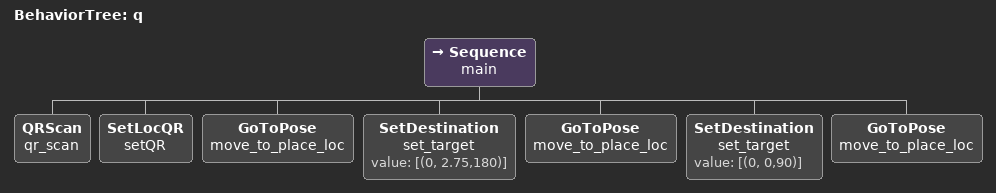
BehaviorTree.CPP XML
<root>
    <BehaviorTree ID="q">
    <Sequence name="main">

<!-- From QR -->
        <QRScan name="qr_scan"/>
        <SetLocQR name="setQR"/>
        <GoToPose name="move_to_place_loc"/>

<!-- 3rd Waypoint -->

        <SetDestination name="set_target" value="[(0, 2.75,180)]"/>
        <GoToPose name="move_to_place_loc"/>

<!-- Reset -->

        <SetDestination name="set_target" value="[(0, 0,90)]"/>
        <GoToPose name="move_to_place_loc"/>

    </Sequence>
    </BehaviorTree>
</root>
